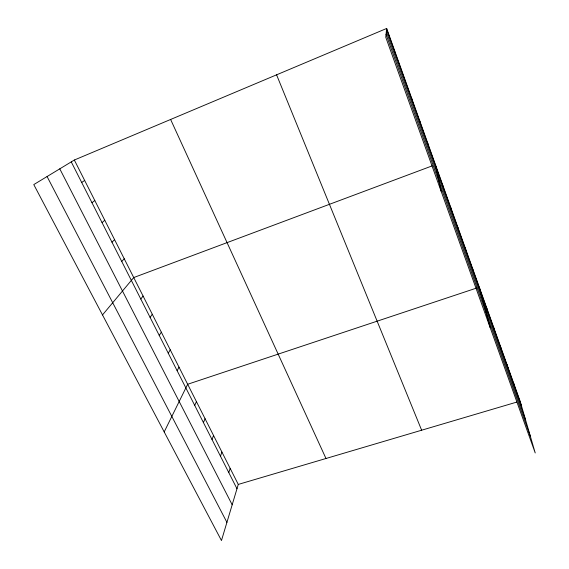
<?xml version="1.0" encoding="UTF-8"?>
<svg xmlns="http://www.w3.org/2000/svg" width="569" height="569" viewBox="0 0 569 569"><rect width="100%" height="100%" fill="white"/><g stroke="black" fill="none" stroke-linecap="round" stroke-linejoin="round"><path stroke-width="0.85" d="M386.678 28.45L385.746 37.227L535.223 452.952L520.08 401.117L386.678 28.45L74.34 160.024L33.777 184.591L221.469 540.55L238.276 484.425L74.34 160.024M228.788 472.597L230.161 468.365M220.466 456.182L221.924 452.063M212.017 439.517L213.56 435.505M203.439 422.589L205.06 418.692M194.719 405.398L196.433 401.614M164.192 431.921L187.663 384.267L476.779 287.999M177.13 370.704L179.022 367.169M168.26 353.214L170.245 349.807M159.249 335.447L161.333 332.168M150.095 317.388L152.279 314.252M140.799 299.045L143.082 296.044M102.505 314.934L133.736 277.551L432.212 165.864M121.745 261.463L124.234 258.753M111.979 242.202L114.582 239.656M102.05 222.628L104.767 220.239M91.958 202.72L94.795 200.501M81.694 182.478L84.653 180.43M238.276 484.425L516.723 402.105M47.078 176.539L226.917 522.356M59.788 168.844L232.18 504.781M71.26 161.895L236.981 488.757M170.622 119.469L325.987 458.493M276.584 74.831L421.643 430.214M386.607 29.111L521.24 405.078M386.344 31.572L525.543 419.801M386.052 34.318L530.28 436.039M513.565 382.909L514.675 386.735M506.936 364.402L507.996 368.086M500.201 345.575L501.204 349.124M493.351 326.435L494.297 329.828M486.381 306.968L487.27 310.205M479.29 287.16L490.165 327.623M472.291 267.608L473.059 270.524M465.172 247.721L465.876 250.467M457.931 227.493L458.571 230.061M450.563 206.91L451.132 209.3M443.066 185.971L443.564 188.168M435.441 164.661L441.089 191.148M427.675 142.968L428.023 144.768M419.773 120.891L420.043 122.477M411.721 98.409L411.913 99.774M403.528 75.513L403.634 76.659M395.178 52.199L395.199 53.102"/></g></svg>
